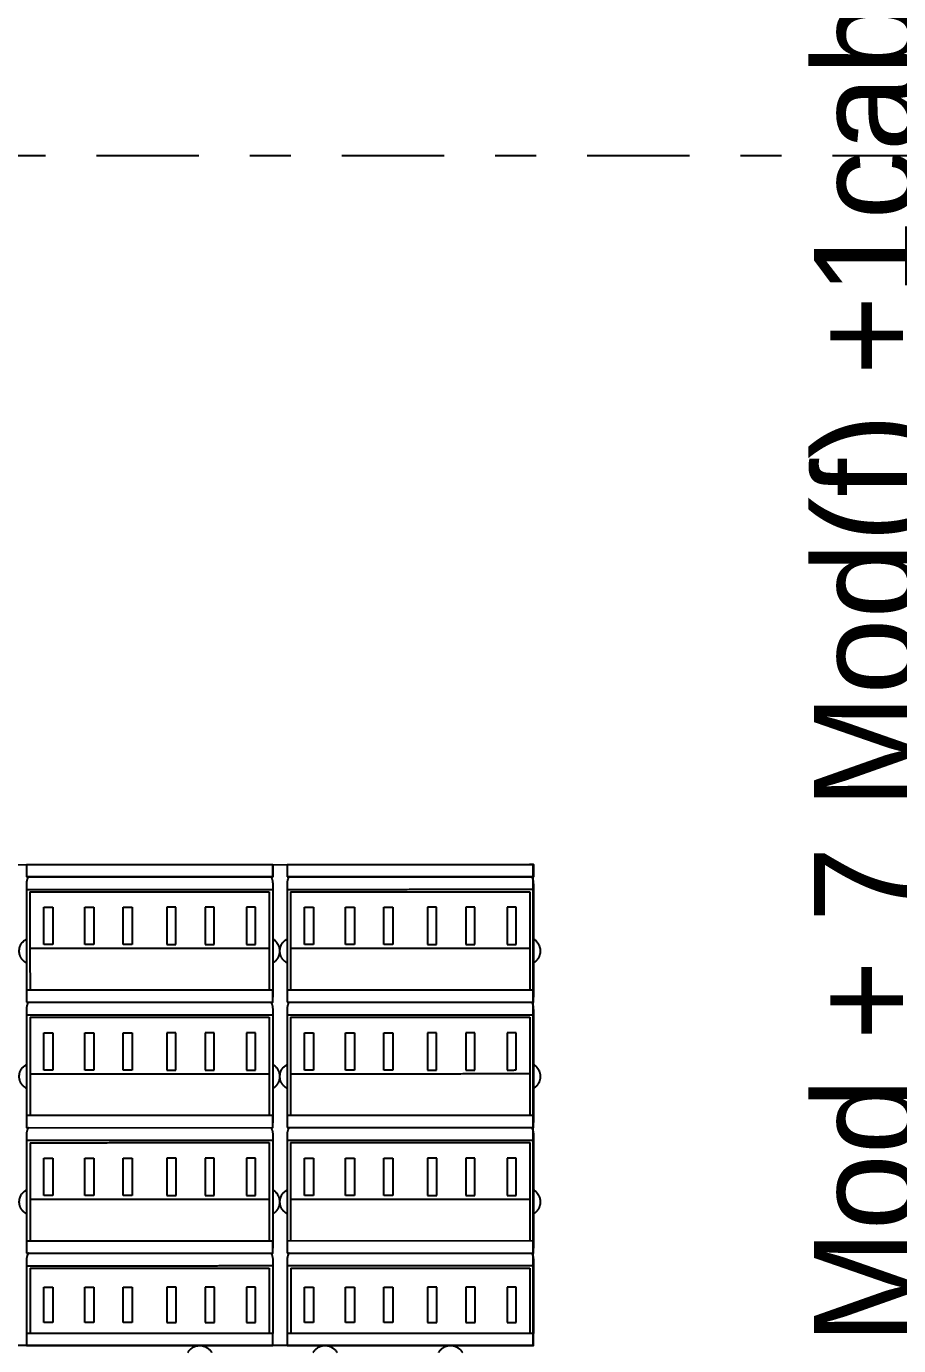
# Model space of a CAD drawing. Header units: millimetres. Extents: x 340 to 1003762, y 22 to 362022.
# Drawn here: x 421.427 to 423.561, y 71.436 to 74.662 of the extents above; entities that cross this region are included whole.
import ezdxf
from ezdxf.xclip import XClip

# ---------------------------------------------------------------- set-up
doc = ezdxf.new("R2010")
doc.units = ezdxf.units.MM
doc.header["$XCLIPFRAME"] = 0
doc.linetypes.add('LSBB_P_002 - PLANTA 1° NIVEL SALA DE VENTAS$0$DASHDOT2', pattern=[0.5, 0.25, -0.125, 0, -0.125])
for name, color, linetype in [('LSBB_P_002 - PLANTA 1° NIVEL SALA DE VENTAS$0$A-LAYOUT', 7, 'Continuous'), ('LSBB_P_002 - PLANTA 1° NIVEL SALA DE VENTAS$0$A-SALA-MUEB-ESPC', 1, 'Continuous'), ('LSBB_P_002 - PLANTA 1° NIVEL SALA DE VENTAS$0$A-TEXTO SV', 2, 'LSBB_P_002 - PLANTA 1° NIVEL SALA DE VENTAS$0$DASHDOT2'), ('LSBB_P_002 - PLANTA 1° NIVEL SALA DE VENTAS$0$EJES', 8, 'LSBB_P_002 - PLANTA 1° NIVEL SALA DE VENTAS$0$DASHDOT2'), ('XREF', 7, 'Continuous')]:
    doc.layers.add(name, color=color, linetype=linetype)
doc.styles.add('LSBB_P_002 - PLANTA 1° NIVEL SALA DE VENTAS$0$LAYOUT$0$REF-LAYOUT N+0.00 E 03$0$REF-LAYOUT N+0.00 E 02$0$Walmart_CENTURY GOTHIC', font='GOTHIC.TTF')

# ---------------------------------------------------------------- blocks, each defined once
blk = doc.blocks.new('LSBB_P_002 - PLANTA 1° NIVEL SALA DE VENTAS$0$SVLY')
at = {"layer": 'LSBB_P_002 - PLANTA 1° NIVEL SALA DE VENTAS$0$A-SALA-MUEB-ESPC', "elevation": 0}
for points in [[(1037.9549, 287.4322), (1037.955, 286.2565), (1035.4396, 286.2562), (1035.4395, 287.4318)], [(1036.7159, 287.4026), (1037.3185, 287.4026), (1037.3185, 287.4321), (1036.7159, 287.432)], [(1037.3535, 287.4026), (1037.9561, 287.4027), (1037.9561, 287.4322), (1037.3535, 287.4321)], [(1036.7159, 287.0958), (1037.3185, 287.0959), (1037.3185, 287.1253), (1036.7159, 287.1252)], [(1037.3535, 287.0959), (1037.9561, 287.096), (1037.9561, 287.1254), (1037.3535, 287.1253)], [(1036.716, 286.789), (1037.3186, 286.7891), (1037.3186, 286.8186), (1036.716, 286.8185)], [(1037.3535, 286.7891), (1037.9562, 286.7892), (1037.9562, 286.8186), (1037.3535, 286.8186)], [(1036.716, 286.4823), (1037.3186, 286.4824), (1037.3186, 286.5118), (1036.716, 286.5117)], [(1037.3536, 286.4824), (1037.9562, 286.4824), (1037.9562, 286.5119), (1037.3536, 286.5118)], [(1036.716, 286.2564), (1037.3187, 286.2565), (1037.3187, 286.2859), (1036.716, 286.2858)], [(1037.3536, 286.2565), (1037.9563, 286.2565), (1037.9562, 286.286), (1037.3536, 286.2859)]]:
    blk.add_lwpolyline(points, close=True, dxfattribs=at)
at = {"layer": 'LSBB_P_002 - PLANTA 1° NIVEL SALA DE VENTAS$0$A-SALA-MUEB-ESPC'}
for points in [[(1037.3185, 287.4321, 0), (1037.0172, 287.432, 0), (1036.7159, 287.432, 0)], [(1036.7159, 287.432, 0), (1036.7159, 287.4178, 0), (1036.7159, 287.4026, 0)], [(1037.3185, 287.4318, 0), (1037.3185, 287.4179, 0), (1037.3185, 287.4026, 0)], [(1037.9561, 287.4322, 0), (1037.6548, 287.4321, 0), (1037.3535, 287.4321, 0)], [(1037.3535, 287.4321, 0), (1037.3535, 287.4179, 0), (1037.3535, 287.4026, 0)], [(1037.9561, 287.4319, 0), (1037.9561, 287.418, 0), (1037.9561, 287.4027, 0)], [(1037.3185, 287.4026, 0), (1037.0172, 287.4026, 0), (1036.7159, 287.4026, 0)], [(1037.9561, 287.4027, 0), (1037.6548, 287.4027, 0), (1037.3535, 287.4026, 0)], [(1036.7159, 287.3717, 0), (1037.0185, 287.3718, 0), (1037.3185, 287.3718, 0)], [(1036.7159, 287.3717, 0), (1036.7159, 287.2298, 0), (1036.7159, 287.1079, 0)], [(1036.7246, 287.3658, 0), (1037.0184, 287.3659, 0), (1037.3097, 287.3659, 0)], [(1036.7246, 287.3658, 0), (1036.7247, 287.2355, 0), (1036.7247, 287.1252, 0)], [(1037.3097, 287.3659, 0), (1037.3098, 287.2356, 0), (1037.3098, 287.1253, 0)], [(1037.3185, 287.3718, 0), (1037.3185, 287.2299, 0), (1037.3185, 287.108, 0)], [(1037.3535, 287.3718, 0), (1037.6561, 287.3719, 0), (1037.9561, 287.3719, 0)], [(1037.3535, 287.3718, 0), (1037.3535, 287.2299, 0), (1037.3535, 287.108, 0)], [(1037.3622, 287.3659, 0), (1037.656, 287.366, 0), (1037.9473, 287.366, 0)], [(1037.3622, 287.3659, 0), (1037.3622, 287.2356, 0), (1037.3623, 287.1253, 0)], [(1037.9473, 287.366, 0), (1037.9473, 287.2357, 0), (1037.9474, 287.1254, 0)], [(1037.9561, 287.3719, 0), (1037.9561, 287.23, 0), (1037.9561, 287.108, 0)], [(1036.7583, 287.3279, 0), (1036.7693, 287.3279, 0), (1036.7804, 287.3279, 0)], [(1036.7583, 287.2367, 0), (1036.7583, 287.2823, 0), (1036.7583, 287.3279, 0)], [(1036.7804, 287.3279, 0), (1036.7804, 287.2823, 0), (1036.7804, 287.2367, 0)], [(1036.8588, 287.3279, 0), (1036.8699, 287.3279, 0), (1036.881, 287.3279, 0)], [(1036.8589, 287.2367, 0), (1036.8589, 287.2823, 0), (1036.8588, 287.3279, 0)], [(1036.881, 287.3279, 0), (1036.881, 287.2823, 0), (1036.881, 287.2367, 0)], [(1036.9526, 287.328, 0), (1036.9637, 287.328, 0), (1036.9748, 287.328, 0)], [(1036.9526, 287.2367, 0), (1036.9526, 287.2823, 0), (1036.9526, 287.328, 0)], [(1036.9748, 287.328, 0), (1036.9748, 287.2823, 0), (1036.9748, 287.2367, 0)], [(1037.0596, 287.328, 0), (1037.0596, 287.2823, 0), (1037.0596, 287.2367, 0)], [(1037.0818, 287.328, 0), (1037.0707, 287.328, 0), (1037.0596, 287.328, 0)], [(1037.0818, 287.2367, 0), (1037.0818, 287.2823, 0), (1037.0818, 287.328, 0)], [(1037.1534, 287.328, 0), (1037.1534, 287.2823, 0), (1037.1534, 287.2367, 0)], [(1037.1755, 287.328, 0), (1037.1645, 287.328, 0), (1037.1534, 287.328, 0)], [(1037.1756, 287.2367, 0), (1037.1756, 287.2823, 0), (1037.1755, 287.328, 0)], [(1037.254, 287.328, 0), (1037.254, 287.2824, 0), (1037.254, 287.2367, 0)], [(1037.2761, 287.328, 0), (1037.265, 287.328, 0), (1037.254, 287.328, 0)], [(1037.2761, 287.2367, 0), (1037.2761, 287.2824, 0), (1037.2761, 287.328, 0)], [(1037.3959, 287.328, 0), (1037.4069, 287.328, 0), (1037.418, 287.328, 0)], [(1037.3959, 287.2367, 0), (1037.3959, 287.2824, 0), (1037.3959, 287.328, 0)], [(1037.418, 287.328, 0), (1037.418, 287.2824, 0), (1037.418, 287.2367, 0)], [(1037.4964, 287.328, 0), (1037.5075, 287.328, 0), (1037.5186, 287.328, 0)], [(1037.4964, 287.2368, 0), (1037.4964, 287.2824, 0), (1037.4964, 287.328, 0)], [(1037.5186, 287.328, 0), (1037.5186, 287.2824, 0), (1037.5186, 287.2368, 0)], [(1037.5902, 287.328, 0), (1037.6013, 287.328, 0), (1037.6124, 287.328, 0)], [(1037.5902, 287.2368, 0), (1037.5902, 287.2824, 0), (1037.5902, 287.328, 0)], [(1037.6124, 287.328, 0), (1037.6124, 287.2824, 0), (1037.6124, 287.2368, 0)], [(1037.6972, 287.3281, 0), (1037.6972, 287.2824, 0), (1037.6972, 287.2368, 0)], [(1037.7194, 287.3281, 0), (1037.7083, 287.3281, 0), (1037.6972, 287.3281, 0)], [(1037.7194, 287.2368, 0), (1037.7194, 287.2824, 0), (1037.7194, 287.3281, 0)], [(1037.791, 287.3281, 0), (1037.791, 287.2824, 0), (1037.791, 287.2368, 0)], [(1037.8131, 287.3281, 0), (1037.8021, 287.3281, 0), (1037.791, 287.3281, 0)], [(1037.8131, 287.2368, 0), (1037.8131, 287.2824, 0), (1037.8131, 287.3281, 0)], [(1037.8916, 287.3281, 0), (1037.8916, 287.2824, 0), (1037.8916, 287.2368, 0)], [(1037.9137, 287.3281, 0), (1037.9026, 287.3281, 0), (1037.8916, 287.3281, 0)], [(1037.9137, 287.2368, 0), (1037.9137, 287.2825, 0), (1037.9137, 287.3281, 0)], [(1036.7272, 287.2277, 0), (1037.0185, 287.2277, 0), (1037.3098, 287.2278, 0)], [(1036.7804, 287.2367, 0), (1036.7694, 287.2367, 0), (1036.7583, 287.2367, 0)], [(1036.881, 287.2367, 0), (1036.8699, 287.2367, 0), (1036.8589, 287.2367, 0)], [(1036.9748, 287.2367, 0), (1036.9637, 287.2367, 0), (1036.9526, 287.2367, 0)], [(1037.0596, 287.2367, 0), (1037.0707, 287.2367, 0), (1037.0818, 287.2367, 0)], [(1037.1534, 287.2367, 0), (1037.1645, 287.2367, 0), (1037.1756, 287.2367, 0)], [(1037.254, 287.2367, 0), (1037.2651, 287.2367, 0), (1037.2761, 287.2367, 0)], [(1037.3647, 287.2278, 0), (1037.656, 287.2278, 0), (1037.9473, 287.2279, 0)], [(1037.418, 287.2367, 0), (1037.4069, 287.2367, 0), (1037.3959, 287.2367, 0)], [(1037.5186, 287.2368, 0), (1037.5075, 287.2368, 0), (1037.4964, 287.2368, 0)], [(1037.6124, 287.2368, 0), (1037.6013, 287.2368, 0), (1037.5902, 287.2368, 0)], [(1037.6972, 287.2368, 0), (1037.7083, 287.2368, 0), (1037.7194, 287.2368, 0)], [(1037.791, 287.2368, 0), (1037.8021, 287.2368, 0), (1037.8131, 287.2368, 0)], [(1037.8916, 287.2368, 0), (1037.9026, 287.2368, 0), (1037.9137, 287.2368, 0)], [(1036.7159, 287.065, 0), (1037.0186, 287.065, 0), (1037.3186, 287.0651, 0)], [(1036.7159, 287.065, 0), (1036.7159, 286.923, 0), (1036.716, 286.8011, 0)], [(1037.3186, 287.0651, 0), (1037.3186, 286.9231, 0), (1037.3186, 286.8012, 0)], [(1037.3535, 287.0651, 0), (1037.6561, 287.0651, 0), (1037.9561, 287.0652, 0)], [(1037.3535, 287.0651, 0), (1037.3535, 286.9231, 0), (1037.3535, 286.8012, 0)], [(1037.9561, 287.0652, 0), (1037.9562, 286.9232, 0), (1037.9562, 286.8013, 0)], [(1036.7247, 287.0591, 0), (1037.0185, 287.0591, 0), (1037.3098, 287.0592, 0)], [(1036.7247, 287.0591, 0), (1036.7247, 286.9288, 0), (1036.7247, 286.8185, 0)], [(1037.3098, 287.0592, 0), (1037.3098, 286.9289, 0), (1037.3098, 286.8186, 0)], [(1037.3623, 287.0592, 0), (1037.6561, 287.0592, 0), (1037.9474, 287.0592, 0)], [(1037.3623, 287.0592, 0), (1037.3623, 286.9289, 0), (1037.3623, 286.8186, 0)], [(1037.9474, 287.0592, 0), (1037.9474, 286.9289, 0), (1037.9474, 286.8186, 0)], [(1036.7583, 287.0212, 0), (1036.7694, 287.0212, 0), (1036.7805, 287.0212, 0)], [(1036.7583, 286.9299, 0), (1036.7583, 286.9755, 0), (1036.7583, 287.0212, 0)], [(1036.7805, 287.0212, 0), (1036.7805, 286.9755, 0), (1036.7805, 286.9299, 0)], [(1036.8589, 287.0212, 0), (1036.87, 287.0212, 0), (1036.8811, 287.0212, 0)], [(1036.8589, 286.9299, 0), (1036.8589, 286.9755, 0), (1036.8589, 287.0212, 0)], [(1036.8811, 287.0212, 0), (1036.8811, 286.9755, 0), (1036.8811, 286.9299, 0)], [(1036.9527, 287.0212, 0), (1036.9637, 287.0212, 0), (1036.9748, 287.0212, 0)], [(1036.9527, 286.9299, 0), (1036.9527, 286.9756, 0), (1036.9527, 287.0212, 0)], [(1036.9748, 287.0212, 0), (1036.9748, 286.9756, 0), (1036.9748, 286.9299, 0)], [(1037.0597, 287.0212, 0), (1037.0597, 286.9756, 0), (1037.0597, 286.9299, 0)], [(1037.0818, 287.0212, 0), (1037.0707, 287.0212, 0), (1037.0597, 287.0212, 0)], [(1037.0818, 286.9299, 0), (1037.0818, 286.9756, 0), (1037.0818, 287.0212, 0)], [(1037.1534, 287.0212, 0), (1037.1534, 286.9756, 0), (1037.1534, 286.9299, 0)], [(1037.1756, 287.0212, 0), (1037.1645, 287.0212, 0), (1037.1534, 287.0212, 0)], [(1037.1756, 286.9299, 0), (1037.1756, 286.9756, 0), (1037.1756, 287.0212, 0)], [(1037.254, 287.0212, 0), (1037.254, 286.9756, 0), (1037.254, 286.93, 0)], [(1037.2762, 287.0212, 0), (1037.2651, 287.0212, 0), (1037.254, 287.0212, 0)], [(1037.2762, 286.93, 0), (1037.2762, 286.9756, 0), (1037.2762, 287.0212, 0)], [(1037.3959, 287.0213, 0), (1037.407, 287.0213, 0), (1037.4181, 287.0213, 0)], [(1037.3959, 286.93, 0), (1037.3959, 286.9756, 0), (1037.3959, 287.0213, 0)], [(1037.4181, 287.0213, 0), (1037.4181, 286.9756, 0), (1037.4181, 286.93, 0)], [(1037.4965, 287.0213, 0), (1037.5076, 287.0213, 0), (1037.5186, 287.0213, 0)], [(1037.4965, 286.93, 0), (1037.4965, 286.9756, 0), (1037.4965, 287.0213, 0)], [(1037.5186, 287.0213, 0), (1037.5186, 286.9756, 0), (1037.5187, 286.93, 0)], [(1037.5902, 287.0213, 0), (1037.6013, 287.0213, 0), (1037.6124, 287.0213, 0)], [(1037.5903, 286.93, 0), (1037.5903, 286.9756, 0), (1037.5902, 287.0213, 0)], [(1037.6124, 287.0213, 0), (1037.6124, 286.9756, 0), (1037.6124, 286.93, 0)], [(1037.6972, 287.0213, 0), (1037.6973, 286.9757, 0), (1037.6973, 286.93, 0)], [(1037.7194, 287.0213, 0), (1037.7083, 287.0213, 0), (1037.6972, 287.0213, 0)], [(1037.7194, 286.93, 0), (1037.7194, 286.9757, 0), (1037.7194, 287.0213, 0)], [(1037.791, 287.0213, 0), (1037.791, 286.9757, 0), (1037.791, 286.93, 0)], [(1037.8132, 287.0213, 0), (1037.8021, 287.0213, 0), (1037.791, 287.0213, 0)], [(1037.8132, 286.93, 0), (1037.8132, 286.9757, 0), (1037.8132, 287.0213, 0)], [(1037.8916, 287.0213, 0), (1037.8916, 286.9757, 0), (1037.8916, 286.93, 0)], [(1037.9138, 287.0213, 0), (1037.9027, 287.0213, 0), (1037.8916, 287.0213, 0)], [(1037.9138, 286.9301, 0), (1037.9138, 286.9757, 0), (1037.9138, 287.0213, 0)], [(1036.7272, 286.9209, 0), (1037.0185, 286.921, 0), (1037.3098, 286.921, 0)], [(1036.7805, 286.9299, 0), (1036.7694, 286.9299, 0), (1036.7583, 286.9299, 0)], [(1036.8811, 286.9299, 0), (1036.87, 286.9299, 0), (1036.8589, 286.9299, 0)], [(1036.9748, 286.9299, 0), (1036.9638, 286.9299, 0), (1036.9527, 286.9299, 0)], [(1037.0597, 286.9299, 0), (1037.0708, 286.9299, 0), (1037.0818, 286.9299, 0)], [(1037.1534, 286.9299, 0), (1037.1645, 286.9299, 0), (1037.1756, 286.9299, 0)], [(1037.254, 286.93, 0), (1037.2651, 286.93, 0), (1037.2762, 286.93, 0)], [(1037.3648, 286.921, 0), (1037.6561, 286.9211, 0), (1037.9474, 286.9211, 0)], [(1037.4181, 286.93, 0), (1037.407, 286.93, 0), (1037.3959, 286.93, 0)], [(1037.5187, 286.93, 0), (1037.5076, 286.93, 0), (1037.4965, 286.93, 0)], [(1037.6124, 286.93, 0), (1037.6013, 286.93, 0), (1037.5903, 286.93, 0)], [(1037.6973, 286.93, 0), (1037.7083, 286.93, 0), (1037.7194, 286.93, 0)], [(1037.791, 286.93, 0), (1037.8021, 286.93, 0), (1037.8132, 286.93, 0)], [(1037.8916, 286.93, 0), (1037.9027, 286.93, 0), (1037.9138, 286.9301, 0)], [(1036.716, 286.7582, 0), (1037.0186, 286.7583, 0), (1037.3186, 286.7583, 0)], [(1036.716, 286.7582, 0), (1036.716, 286.6163, 0), (1036.716, 286.5117, 0)], [(1036.7247, 286.7523, 0), (1037.0185, 286.7524, 0), (1037.3098, 286.7524, 0)], [(1036.7247, 286.7523, 0), (1036.7247, 286.622, 0), (1036.7248, 286.5117, 0)], [(1037.3098, 286.7524, 0), (1037.3098, 286.6221, 0), (1037.3099, 286.5118, 0)], [(1037.3186, 286.7583, 0), (1037.3186, 286.6164, 0), (1037.3186, 286.4944, 0)], [(1037.3535, 286.7583, 0), (1037.6562, 286.7584, 0), (1037.9562, 286.7584, 0)], [(1037.3535, 286.7583, 0), (1037.3536, 286.6164, 0), (1037.3536, 286.5118, 0)], [(1037.3623, 286.7524, 0), (1037.6561, 286.7524, 0), (1037.9474, 286.7525, 0)], [(1037.3623, 286.7524, 0), (1037.3623, 286.6221, 0), (1037.3623, 286.5118, 0)], [(1037.9474, 286.7525, 0), (1037.9474, 286.6222, 0), (1037.9474, 286.5119, 0)], [(1037.9562, 286.7584, 0), (1037.9562, 286.6165, 0), (1037.9562, 286.4945, 0)], [(1036.7583, 286.7144, 0), (1036.7694, 286.7144, 0), (1036.7805, 286.7144, 0)], [(1036.7584, 286.6231, 0), (1036.7584, 286.6688, 0), (1036.7583, 286.7144, 0)], [(1036.7805, 286.7144, 0), (1036.7805, 286.6688, 0), (1036.7805, 286.6231, 0)], [(1036.8589, 286.7144, 0), (1036.87, 286.7144, 0), (1036.8811, 286.7144, 0)], [(1036.8589, 286.6231, 0), (1036.8589, 286.6688, 0), (1036.8589, 286.7144, 0)], [(1036.8811, 286.7144, 0), (1036.8811, 286.6688, 0), (1036.8811, 286.6231, 0)], [(1036.9527, 286.7144, 0), (1036.9638, 286.7144, 0), (1036.9749, 286.7144, 0)], [(1036.9527, 286.6232, 0), (1036.9527, 286.6688, 0), (1036.9527, 286.7144, 0)], [(1036.9749, 286.7144, 0), (1036.9749, 286.6688, 0), (1036.9749, 286.6232, 0)], [(1037.0597, 286.7145, 0), (1037.0597, 286.6688, 0), (1037.0597, 286.6232, 0)], [(1037.0819, 286.7145, 0), (1037.0708, 286.7145, 0), (1037.0597, 286.7145, 0)], [(1037.0819, 286.6232, 0), (1037.0819, 286.6688, 0), (1037.0819, 286.7145, 0)], [(1037.1535, 286.7145, 0), (1037.1535, 286.6688, 0), (1037.1535, 286.6232, 0)], [(1037.1756, 286.7145, 0), (1037.1645, 286.7145, 0), (1037.1535, 286.7145, 0)], [(1037.1756, 286.6232, 0), (1037.1756, 286.6688, 0), (1037.1756, 286.7145, 0)], [(1037.2541, 286.7145, 0), (1037.2541, 286.6688, 0), (1037.2541, 286.6232, 0)], [(1037.2762, 286.7145, 0), (1037.2651, 286.7145, 0), (1037.2541, 286.7145, 0)], [(1037.2762, 286.6232, 0), (1037.2762, 286.6688, 0), (1037.2762, 286.7145, 0)], [(1037.3959, 286.7145, 0), (1037.407, 286.7145, 0), (1037.4181, 286.7145, 0)], [(1037.3959, 286.6232, 0), (1037.3959, 286.6689, 0), (1037.3959, 286.7145, 0)], [(1037.4181, 286.7145, 0), (1037.4181, 286.6689, 0), (1037.4181, 286.6232, 0)], [(1037.4965, 286.7145, 0), (1037.5076, 286.7145, 0), (1037.5187, 286.7145, 0)], [(1037.4965, 286.6232, 0), (1037.4965, 286.6689, 0), (1037.4965, 286.7145, 0)], [(1037.5187, 286.7145, 0), (1037.5187, 286.6689, 0), (1037.5187, 286.6232, 0)], [(1037.5903, 286.7145, 0), (1037.6014, 286.7145, 0), (1037.6124, 286.7145, 0)], [(1037.5903, 286.6232, 0), (1037.5903, 286.6689, 0), (1037.5903, 286.7145, 0)], [(1037.6124, 286.7145, 0), (1037.6125, 286.6689, 0), (1037.6125, 286.6232, 0)], [(1037.6973, 286.7145, 0), (1037.6973, 286.6689, 0), (1037.6973, 286.6233, 0)], [(1037.7195, 286.7145, 0), (1037.7084, 286.7145, 0), (1037.6973, 286.7145, 0)], [(1037.7195, 286.6233, 0), (1037.7195, 286.6689, 0), (1037.7195, 286.7145, 0)], [(1037.7911, 286.7146, 0), (1037.7911, 286.6689, 0), (1037.7911, 286.6233, 0)], [(1037.8132, 286.7146, 0), (1037.8021, 286.7146, 0), (1037.7911, 286.7146, 0)], [(1037.8132, 286.6233, 0), (1037.8132, 286.6689, 0), (1037.8132, 286.7146, 0)], [(1037.8916, 286.7146, 0), (1037.8916, 286.6689, 0), (1037.8917, 286.6233, 0)], [(1037.9138, 286.7146, 0), (1037.9027, 286.7146, 0), (1037.8916, 286.7146, 0)], [(1037.9138, 286.6233, 0), (1037.9138, 286.6689, 0), (1037.9138, 286.7146, 0)], [(1036.7272, 286.6142, 0), (1037.0185, 286.6142, 0), (1037.3098, 286.6142, 0)], [(1036.7805, 286.6231, 0), (1036.7694, 286.6231, 0), (1036.7584, 286.6231, 0)], [(1036.8811, 286.6231, 0), (1036.87, 286.6231, 0), (1036.8589, 286.6231, 0)], [(1036.9749, 286.6232, 0), (1036.9638, 286.6232, 0), (1036.9527, 286.6232, 0)], [(1037.0597, 286.6232, 0), (1037.0708, 286.6232, 0), (1037.0819, 286.6232, 0)], [(1037.1535, 286.6232, 0), (1037.1646, 286.6232, 0), (1037.1756, 286.6232, 0)], [(1037.2541, 286.6232, 0), (1037.2651, 286.6232, 0), (1037.2762, 286.6232, 0)], [(1037.3648, 286.6143, 0), (1037.6561, 286.6143, 0), (1037.9474, 286.6143, 0)], [(1037.4181, 286.6232, 0), (1037.407, 286.6232, 0), (1037.3959, 286.6232, 0)], [(1037.5187, 286.6232, 0), (1037.5076, 286.6232, 0), (1037.4965, 286.6232, 0)], [(1037.6125, 286.6232, 0), (1037.6014, 286.6232, 0), (1037.5903, 286.6232, 0)], [(1037.6973, 286.6233, 0), (1037.7084, 286.6233, 0), (1037.7195, 286.6233, 0)], [(1037.7911, 286.6233, 0), (1037.8021, 286.6233, 0), (1037.8132, 286.6233, 0)], [(1037.8917, 286.6233, 0), (1037.9027, 286.6233, 0), (1037.9138, 286.6233, 0)], [(1036.716, 286.4515, 0), (1037.0186, 286.4515, 0), (1037.3186, 286.4516, 0)], [(1036.716, 286.4515, 0), (1036.716, 286.3386, 0), (1036.716, 286.2858, 0)], [(1037.3186, 286.4516, 0), (1037.3187, 286.3387, 0), (1037.3187, 286.2859, 0)], [(1037.3536, 286.4516, 0), (1037.6562, 286.4516, 0), (1037.9562, 286.4516, 0)], [(1037.3536, 286.4516, 0), (1037.3536, 286.3387, 0), (1037.3536, 286.2859, 0)], [(1037.9562, 286.4516, 0), (1037.9562, 286.3388, 0), (1037.9562, 286.286, 0)], [(1036.7248, 286.4456, 0), (1037.0186, 286.4456, 0), (1037.3099, 286.4456, 0)], [(1036.7248, 286.4456, 0), (1036.7248, 286.3357, 0), (1036.7248, 286.2858, 0)], [(1037.3099, 286.4456, 0), (1037.3099, 286.3358, 0), (1037.3099, 286.2859, 0)], [(1037.3624, 286.4456, 0), (1037.6562, 286.4457, 0), (1037.9475, 286.4457, 0)], [(1037.3624, 286.4456, 0), (1037.3624, 286.3358, 0), (1037.3624, 286.2859, 0)], [(1037.9475, 286.4457, 0), (1037.9475, 286.3359, 0), (1037.9475, 286.286, 0)], [(1036.7584, 286.3986, 0), (1036.7695, 286.3986, 0), (1036.7806, 286.3986, 0)], [(1036.7584, 286.3126, 0), (1036.7584, 286.3846, 0), (1036.7584, 286.3986, 0)], [(1036.7806, 286.3986, 0), (1036.7806, 286.3846, 0), (1036.7806, 286.3126, 0)], [(1036.859, 286.3987, 0), (1036.8701, 286.3987, 0), (1036.8811, 286.3987, 0)], [(1036.859, 286.3126, 0), (1036.859, 286.3846, 0), (1036.859, 286.3987, 0)], [(1036.8811, 286.3987, 0), (1036.8811, 286.3846, 0), (1036.8812, 286.3126, 0)], [(1036.9527, 286.3987, 0), (1036.9638, 286.3987, 0), (1036.9749, 286.3987, 0)], [(1036.9528, 286.3126, 0), (1036.9527, 286.3846, 0), (1036.9527, 286.3987, 0)], [(1036.9749, 286.3987, 0), (1036.9749, 286.3846, 0), (1036.9749, 286.3126, 0)], [(1037.0597, 286.3987, 0), (1037.0597, 286.3846, 0), (1037.0598, 286.3126, 0)], [(1037.0819, 286.3987, 0), (1037.0708, 286.3987, 0), (1037.0597, 286.3987, 0)], [(1037.0819, 286.3126, 0), (1037.0819, 286.3846, 0), (1037.0819, 286.3987, 0)], [(1037.1535, 286.3987, 0), (1037.1535, 286.3847, 0), (1037.1535, 286.3126, 0)], [(1037.1757, 286.3987, 0), (1037.1646, 286.3987, 0), (1037.1535, 286.3987, 0)], [(1037.1757, 286.3126, 0), (1037.1757, 286.3847, 0), (1037.1757, 286.3987, 0)], [(1037.2541, 286.3987, 0), (1037.2541, 286.3847, 0), (1037.2541, 286.3126, 0)], [(1037.2763, 286.3987, 0), (1037.2652, 286.3987, 0), (1037.2541, 286.3987, 0)], [(1037.2763, 286.3126, 0), (1037.2763, 286.3847, 0), (1037.2763, 286.3987, 0)], [(1037.396, 286.3987, 0), (1037.4071, 286.3987, 0), (1037.4181, 286.3987, 0)], [(1037.396, 286.3127, 0), (1037.396, 286.3847, 0), (1037.396, 286.3987, 0)], [(1037.4181, 286.3987, 0), (1037.4181, 286.3847, 0), (1037.4182, 286.3127, 0)], [(1037.4966, 286.3987, 0), (1037.5076, 286.3987, 0), (1037.5187, 286.3987, 0)], [(1037.4966, 286.3127, 0), (1037.4966, 286.3847, 0), (1037.4966, 286.3987, 0)], [(1037.5187, 286.3987, 0), (1037.5187, 286.3847, 0), (1037.5187, 286.3127, 0)], [(1037.5903, 286.3988, 0), (1037.6014, 286.3988, 0), (1037.6125, 286.3988, 0)], [(1037.5903, 286.3127, 0), (1037.5903, 286.3847, 0), (1037.5903, 286.3988, 0)], [(1037.6125, 286.3988, 0), (1037.6125, 286.3847, 0), (1037.6125, 286.3127, 0)], [(1037.6973, 286.3988, 0), (1037.6973, 286.3847, 0), (1037.6973, 286.3127, 0)], [(1037.7195, 286.3988, 0), (1037.7084, 286.3988, 0), (1037.6973, 286.3988, 0)], [(1037.7195, 286.3127, 0), (1037.7195, 286.3847, 0), (1037.7195, 286.3988, 0)], [(1037.7911, 286.3988, 0), (1037.7911, 286.3847, 0), (1037.7911, 286.3127, 0)], [(1037.8133, 286.3988, 0), (1037.8022, 286.3988, 0), (1037.7911, 286.3988, 0)], [(1037.8133, 286.3127, 0), (1037.8133, 286.3847, 0), (1037.8133, 286.3988, 0)], [(1037.8917, 286.3988, 0), (1037.8917, 286.3848, 0), (1037.8917, 286.3127, 0)], [(1037.9138, 286.3988, 0), (1037.9028, 286.3988, 0), (1037.8917, 286.3988, 0)], [(1037.9139, 286.3127, 0), (1037.9138, 286.3848, 0), (1037.9138, 286.3988, 0)], [(1036.7806, 286.3126, 0), (1036.7695, 286.3126, 0), (1036.7584, 286.3126, 0)], [(1036.8812, 286.3126, 0), (1036.8701, 286.3126, 0), (1036.859, 286.3126, 0)], [(1036.9749, 286.3126, 0), (1036.9638, 286.3126, 0), (1036.9528, 286.3126, 0)], [(1037.0598, 286.3126, 0), (1037.0708, 286.3126, 0), (1037.0819, 286.3126, 0)], [(1037.1535, 286.3126, 0), (1037.1646, 286.3126, 0), (1037.1757, 286.3126, 0)], [(1037.2541, 286.3126, 0), (1037.2652, 286.3126, 0), (1037.2763, 286.3126, 0)], [(1037.4182, 286.3127, 0), (1037.4071, 286.3127, 0), (1037.396, 286.3127, 0)], [(1037.5187, 286.3127, 0), (1037.5077, 286.3127, 0), (1037.4966, 286.3127, 0)], [(1037.6125, 286.3127, 0), (1037.6014, 286.3127, 0), (1037.5903, 286.3127, 0)], [(1037.6973, 286.3127, 0), (1037.7084, 286.3127, 0), (1037.7195, 286.3127, 0)], [(1037.7911, 286.3127, 0), (1037.8022, 286.3127, 0), (1037.8133, 286.3127, 0)], [(1037.8917, 286.3127, 0), (1037.9028, 286.3127, 0), (1037.9139, 286.3127, 0)]]:
    blk.add_open_spline(points, degree=2, dxfattribs=at)
for points in [[(1037.3185, 287.432, 0), (1037.3185, 287.4323, 0), (1037.3185, 287.4318, 0)], [(1037.9561, 287.4321, 0), (1037.9561, 287.4324, 0), (1037.9561, 287.4319, 0)]]:
    blk.add_rational_spline(points, [0.890165042945, 0.781367627087, 0.995879238195], degree=2, dxfattribs=at)
for points, weights, knots in [([(1036.7206, 287.4026, 0), (1036.7163, 287.3956, 0), (1036.7161, 287.3875, 0), (1036.716, 287.3796, 0), (1036.7159, 287.3717, 0)], [1, 0.963301646965, 1, 1, 1], [0, 0, 0, 1.596409, 1.596409, 3.723022, 3.723022, 3.723022]), ([(1037.3137, 287.4026, 0), (1037.3181, 287.3957, 0), (1037.3183, 287.3875, 0), (1037.3184, 287.3797, 0), (1037.3185, 287.3718, 0)], [1, 0.963301646965, 1, 1, 1], [0, 0, 0, 1.596409, 1.596409, 3.723022, 3.723022, 3.723022]), ([(1037.3582, 287.4026, 0), (1037.3538, 287.3957, 0), (1037.3537, 287.3875, 0), (1037.3536, 287.3797, 0), (1037.3535, 287.3718, 0)], [1, 0.963301646965, 1, 1, 1], [0, 0, 0, 1.596409, 1.596409, 3.723022, 3.723022, 3.723022]), ([(1037.9513, 287.4027, 0), (1037.9557, 287.3958, 0), (1037.9559, 287.3876, 0), (1037.956, 287.3798, 0), (1037.9561, 287.3719, 0)], [1, 0.963301646965, 1, 1, 1], [0, 0, 0, 1.596409, 1.596409, 3.723022, 3.723022, 3.723022]), ([(1036.7159, 287.1919, 0), (1036.7022, 287.1992, 0), (1036.6991, 287.2143, 0), (1036.6941, 287.2384, 0), (1036.7159, 287.25, 0)], [1, 0.905033936831, 1, 0.799622118104, 1], [0, 0, 0, 2.887952, 2.887952, 7.122102, 7.122102, 7.122102]), ([(1037.3185, 287.192, 0), (1037.3322, 287.1992, 0), (1037.3353, 287.2144, 0), (1037.3403, 287.2385, 0), (1037.3185, 287.2501, 0)], [1, 0.905033936831, 1, 0.799622118104, 1], [0, 0, 0, 2.887952, 2.887952, 7.122102, 7.122102, 7.122102]), ([(1037.3535, 287.192, 0), (1037.3398, 287.1992, 0), (1037.3367, 287.2144, 0), (1037.3317, 287.2385, 0), (1037.3535, 287.2501, 0)], [1, 0.905033936831, 1, 0.799622118104, 1], [0, 0, 0, 2.887952, 2.887952, 7.122102, 7.122102, 7.122102]), ([(1037.9561, 287.1921, 0), (1037.9698, 287.1993, 0), (1037.9729, 287.2145, 0), (1037.9779, 287.2386, 0), (1037.9561, 287.2502, 0)], [1, 0.905033936831, 1, 0.799622118104, 1], [0, 0, 0, 2.887952, 2.887952, 7.122102, 7.122102, 7.122102]), ([(1036.7207, 287.0958, 0), (1036.7163, 287.0889, 0), (1036.7161, 287.0807, 0), (1036.716, 287.0728, 0), (1036.7159, 287.065, 0)], [1, 0.963301646965, 1, 1, 1], [0, 0, 0, 1.596409, 1.596409, 3.723022, 3.723022, 3.723022]), ([(1037.3138, 287.0959, 0), (1037.3182, 287.089, 0), (1037.3183, 287.0808, 0), (1037.3184, 287.0729, 0), (1037.3186, 287.0651, 0)], [1, 0.963301646965, 1, 1, 1], [0, 0, 0, 1.596409, 1.596409, 3.723022, 3.723022, 3.723022]), ([(1037.3583, 287.0959, 0), (1037.3539, 287.089, 0), (1037.3537, 287.0808, 0), (1037.3536, 287.0729, 0), (1037.3535, 287.0651, 0)], [1, 0.963301646965, 1, 1, 1], [0, 0, 0, 1.596409, 1.596409, 3.723022, 3.723022, 3.723022]), ([(1037.9514, 287.096, 0), (1037.9558, 287.0891, 0), (1037.9559, 287.0809, 0), (1037.956, 287.073, 0), (1037.9561, 287.0652, 0)], [1, 0.963301646965, 1, 1, 1], [0, 0, 0, 1.596409, 1.596409, 3.723022, 3.723022, 3.723022]), ([(1036.7159, 286.8852, 0), (1036.7023, 286.8924, 0), (1036.6991, 286.9075, 0), (1036.6941, 286.9317, 0), (1036.7159, 286.9432, 0)], [1, 0.905033936831, 1, 0.799622118104, 1], [0, 0, 0, 2.887952, 2.887952, 7.122102, 7.122102, 7.122102]), ([(1037.3186, 286.8852, 0), (1037.3322, 286.8925, 0), (1037.3354, 286.9076, 0), (1037.3404, 286.9318, 0), (1037.3186, 286.9433, 0)], [1, 0.905033936831, 1, 0.799622118104, 1], [0, 0, 0, 2.887952, 2.887952, 7.122102, 7.122102, 7.122102]), ([(1037.3535, 286.8852, 0), (1037.3399, 286.8925, 0), (1037.3367, 286.9076, 0), (1037.3317, 286.9318, 0), (1037.3535, 286.9433, 0)], [1, 0.905033936831, 1, 0.799622118104, 1], [0, 0, 0, 2.887952, 2.887952, 7.122102, 7.122102, 7.122102]), ([(1037.9562, 286.8853, 0), (1037.9698, 286.8926, 0), (1037.9729, 286.9077, 0), (1037.978, 286.9319, 0), (1037.9562, 286.9434, 0)], [1, 0.905033936831, 1, 0.799622118104, 1], [0, 0, 0, 2.887952, 2.887952, 7.122102, 7.122102, 7.122102]), ([(1036.7207, 286.789, 0), (1036.7163, 286.7821, 0), (1036.7162, 286.7739, 0), (1036.7161, 286.7661, 0), (1036.716, 286.7582, 0)], [1, 0.963301646965, 1, 1, 1], [0, 0, 0, 1.596409, 1.596409, 3.723022, 3.723022, 3.723022]), ([(1037.3138, 286.7891, 0), (1037.3182, 286.7822, 0), (1037.3184, 286.774, 0), (1037.3185, 286.7662, 0), (1037.3186, 286.7583, 0)], [1, 0.963301646965, 1, 1, 1], [0, 0, 0, 1.596409, 1.596409, 3.723022, 3.723022, 3.723022]), ([(1037.3583, 286.7891, 0), (1037.3539, 286.7822, 0), (1037.3538, 286.774, 0), (1037.3536, 286.7662, 0), (1037.3535, 286.7583, 0)], [1, 0.963301646965, 1, 1, 1], [0, 0, 0, 1.596409, 1.596409, 3.723022, 3.723022, 3.723022]), ([(1037.9514, 286.7892, 0), (1037.9558, 286.7823, 0), (1037.956, 286.7741, 0), (1037.9561, 286.7663, 0), (1037.9562, 286.7584, 0)], [1, 0.963301646965, 1, 1, 1], [0, 0, 0, 1.596409, 1.596409, 3.723022, 3.723022, 3.723022]), ([(1036.716, 286.5784, 0), (1036.7023, 286.5856, 0), (1036.6992, 286.6008, 0), (1036.6942, 286.6249, 0), (1036.716, 286.6365, 0)], [1, 0.905033936831, 1, 0.799622118104, 1], [0, 0, 0, 2.887952, 2.887952, 7.122102, 7.122102, 7.122102]), ([(1037.3186, 286.5785, 0), (1037.3323, 286.5857, 0), (1037.3354, 286.6008, 0), (1037.3404, 286.625, 0), (1037.3186, 286.6366, 0)], [1, 0.905033936831, 1, 0.799622118104, 1], [0, 0, 0, 2.887952, 2.887952, 7.122102, 7.122102, 7.122102]), ([(1037.3536, 286.5785, 0), (1037.3399, 286.5857, 0), (1037.3368, 286.6008, 0), (1037.3318, 286.625, 0), (1037.3536, 286.6366, 0)], [1, 0.905033936831, 1, 0.799622118104, 1], [0, 0, 0, 2.887952, 2.887952, 7.122102, 7.122102, 7.122102]), ([(1037.9562, 286.5786, 0), (1037.9699, 286.5858, 0), (1037.973, 286.6009, 0), (1037.978, 286.6251, 0), (1037.9562, 286.6367, 0)], [1, 0.905033936831, 1, 0.799622118104, 1], [0, 0, 0, 2.887952, 2.887952, 7.122102, 7.122102, 7.122102]), ([(1036.7208, 286.4823, 0), (1036.7164, 286.4754, 0), (1036.7162, 286.4672, 0), (1036.7161, 286.4593, 0), (1036.716, 286.4515, 0)], [1, 0.963301646965, 1, 1, 1], [0, 0, 0, 1.596409, 1.596409, 3.723022, 3.723022, 3.723022]), ([(1037.3139, 286.4824, 0), (1037.3183, 286.4754, 0), (1037.3184, 286.4673, 0), (1037.3185, 286.4594, 0), (1037.3186, 286.4516, 0)], [1, 0.963301646965, 1, 1, 1], [0, 0, 0, 1.596409, 1.596409, 3.723022, 3.723022, 3.723022]), ([(1037.3583, 286.4824, 0), (1037.354, 286.4754, 0), (1037.3538, 286.4673, 0), (1037.3537, 286.4594, 0), (1037.3536, 286.4516, 0)], [1, 0.963301646965, 1, 1, 1], [0, 0, 0, 1.596409, 1.596409, 3.723022, 3.723022, 3.723022]), ([(1037.9515, 286.4824, 0), (1037.9558, 286.4755, 0), (1037.956, 286.4673, 0), (1037.9561, 286.4595, 0), (1037.9562, 286.4516, 0)], [1, 0.963301646965, 1, 1, 1], [0, 0, 0, 1.596409, 1.596409, 3.723022, 3.723022, 3.723022]), ([(1037.1109, 286.2389, 0), (1037.1181, 286.2526, 0), (1037.1332, 286.2557, 0), (1037.1574, 286.2608, 0), (1037.169, 286.239, 0)], [1, 0.905033936831, 1, 0.799622118104, 1], [0, 0, 0, 2.887952, 2.887952, 7.122102, 7.122102, 7.122102]), ([(1037.4177, 286.239, 0), (1037.4249, 286.2526, 0), (1037.44, 286.2558, 0), (1037.4642, 286.2608, 0), (1037.4757, 286.239, 0)], [1, 0.905033936831, 1, 0.799622118104, 1], [0, 0, 0, 2.887952, 2.887952, 7.122102, 7.122102, 7.122102]), ([(1037.7244, 286.239, 0), (1037.7316, 286.2527, 0), (1037.7468, 286.2558, 0), (1037.7709, 286.2609, 0), (1037.7825, 286.239, 0)], [1, 0.905033936831, 1, 0.799622118104, 1], [0, 0, 0, 2.887952, 2.887952, 7.122102, 7.122102, 7.122102])]:
    blk.add_rational_spline(points, weights, degree=2, knots=knots, dxfattribs=at)
at = {"layer": 'LSBB_P_002 - PLANTA 1° NIVEL SALA DE VENTAS$0$A-TEXTO SV', "insert": (1038.6421, 283.6307, 0), "char_height": 0.25, "width": 9.65757, "attachment_point": 1, "rotation": 90, "style": 'LSBB_P_002 - PLANTA 1° NIVEL SALA DE VENTAS$0$LAYOUT$0$REF-LAYOUT N+0.00 E 03$0$REF-LAYOUT N+0.00 E 02$0$Walmart_CENTURY GOTHIC'}
blk.add_mtext('\\pi0.12085;VERDURAS  28 Mod + 7 Mod(f) +1cab.(f) + 2 M.E. + 4 Bins\\P\\pi3.9626;154,12 mt2', dxfattribs=at)
blk = doc.blocks.new('LSBB_P_002 - PLANTA 1° NIVEL SALA DE VENTAS', base_point=(223.5696, 14.2202))
at = {"layer": 'LSBB_P_002 - PLANTA 1° NIVEL SALA DE VENTAS$0$EJES'}
blk.add_line((879.7376, 289.1656), (769.0572, 289.1656), dxfattribs=at)
at = {"layer": 'LSBB_P_002 - PLANTA 1° NIVEL SALA DE VENTAS$0$A-LAYOUT', "color": 1}
blk.add_blockref('LSBB_P_002 - PLANTA 1° NIVEL SALA DE VENTAS$0$SVLY', (-200, 0), dxfattribs=at)

msp = doc.modelspace()

# ---------------------------------------------------------------- block references
at = {"layer": 'XREF'}
ref = msp.add_blockref('LSBB_P_002 - PLANTA 1° NIVEL SALA DE VENTAS', (-191.719, -200.5998), dxfattribs=at)
XClip(ref).set_block_clipping_path([(755.454857474, 236.6800249606), (887.3150098981, 333.6713636781)])

doc.saveas('drawing.dxf')
